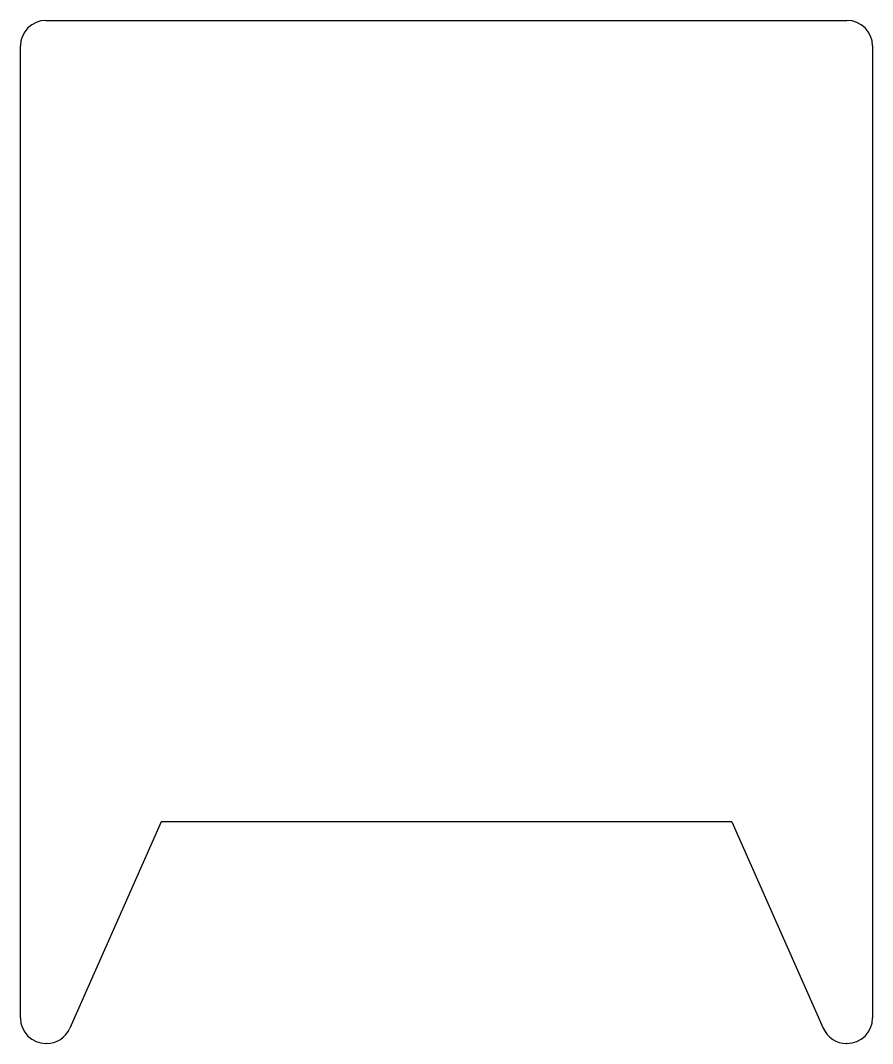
# Model space of a CAD drawing. Extents: x 569.1 to 579.1, y 550 to 562.
import ezdxf

# ---------------------------------------------------------------- set-up
doc = ezdxf.new("R2010")
doc.units = 0
doc.layers.get('0').update_dxf_attribs({"linetype": 'CONTINUOUS'})

msp = doc.modelspace()

# ---------------------------------------------------------------- linework, layer by layer
for p, q in [((569.416, 562.015), (578.816, 562.015)), ((569.116, 550.315), (569.116, 561.715)), ((579.116, 561.715), (579.116, 550.315)), ((570.766, 552.615), (569.695, 550.193)), ((577.466, 552.615), (570.766, 552.615)), ((577.466, 552.615), (578.537, 550.193)), ((569.421, 550.015), (569.416, 550.015)), ((578.816, 550.015), (578.812, 550.015))]:
    msp.add_line(p, q)
for centre, start, end in [((569.416, 561.715), 90, 180), ((578.816, 561.715), 0, 90), ((569.416, 550.315), 180, 270), ((578.816, 550.315), 270, 0), ((569.421, 550.315), 270, 336.1398), ((578.812, 550.315), 203.8602, 270)]:
    msp.add_arc(centre, 0.3, start, end)

doc.saveas('drawing.dxf')
